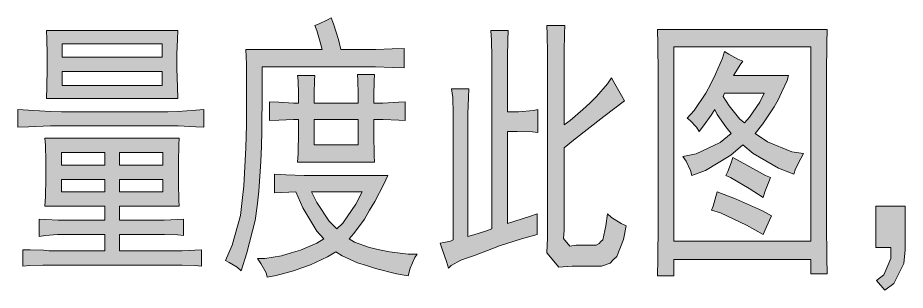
# Model space of a CAD drawing. Header units: millimetres. Extents: x 805 to 6044844, y 120 to 7887884.
# Drawn here: x 6037682 to 6039053, y 7864754 to 7865174 of the extents above; entities that cross this region are included whole.
import ezdxf

# ---------------------------------------------------------------- set-up
doc = ezdxf.new("R2010")
doc.units = ezdxf.units.MM

msp = doc.modelspace()

# ---------------------------------------------------------------- hatches: boundary and pattern name
h = msp.add_hatch(color=0)
h.dxf.hatch_style = 2
h.paths.add_polyline_path([(6038140.9, 7865162), (6038147.9, 7865164.6), (6038160.7, 7865170.5), (6038166.1, 7865173.8), (6038169.9, 7865164.6), (6038177.4, 7865140.5), (6038181.1, 7865124.9), (6038228.4, 7865124.9), (6038235.3, 7865124.9), (6038260.6, 7865126), (6038278.8, 7865126.5), (6038278.8, 7865096.5), (6038261.1, 7865097), (6038234.8, 7865098.1), (6038225.7, 7865098.1), (6038059.9, 7865098.1), (6038059.9, 7865060), (6038059.3, 7864998.8), (6038058.8, 7864975.7), (6038057.7, 7864952.1), (6038054.5, 7864906.5), (6038051.8, 7864883.4), (6038048.6, 7864860.9), (6038036.2, 7864811), (6038027.1, 7864783.6), (6038021.2, 7864789), (6038008.9, 7864796.5), (6038003, 7864799.2), (6038013.2, 7864822.8), (6038026, 7864868.9), (6038028.7, 7864892), (6038031.4, 7864914.5), (6038034.6, 7864973), (6038035.2, 7865008.5), (6038035.2, 7865043.9), (6038035.2, 7865102.4), (6038034.6, 7865124.9), (6038152.2, 7865124.9), (6038149.5, 7865136.2), (6038144.1, 7865154.4)])
h = msp.add_hatch(color=0)
h.dxf.hatch_style = 2
h.paths.add_polyline_path([(6038527.3, 7865162), (6038526.8, 7865149.6), (6038526.2, 7865120.6), (6038526.2, 7865104.5), (6038526.2, 7865008.5), (6038535.4, 7865015.4), (6038555.2, 7865032.1), (6038565.9, 7865042.3), (6038576.1, 7865052.5), (6038593.3, 7865071.8), (6038599.2, 7865080.9), (6038604.6, 7865071.8), (6038614.8, 7865054.1), (6038619.6, 7865045.5), (6038587.4, 7865021.3), (6038540.7, 7864984.9), (6038526.2, 7864973), (6038526.2, 7864846.4), (6038525.2, 7864833.5), (6038534.8, 7864821.7), (6038545, 7864822.8), (6038572.9, 7864822.8), (6038575.6, 7864822.8), (6038580.4, 7864825.5), (6038583.1, 7864828.7), (6038585.8, 7864831.4), (6038590.6, 7864852.8), (6038593.3, 7864871.6), (6038599.2, 7864865.7), (6038614.2, 7864856.6), (6038622.3, 7864852.8), (6038618, 7864831.9), (6038607.8, 7864805.6), (6038602.4, 7864800.8), (6038597.1, 7864795.4), (6038584.2, 7864790.6), (6038576.7, 7864790.6), (6038538.6, 7864790.6), (6038518.2, 7864789), (6038499.4, 7864811), (6038500.5, 7864834.6), (6038500.5, 7865104.5), (6038500.5, 7865119), (6038499.9, 7865148), (6038499.4, 7865162)])
h = msp.add_hatch(color=0)
h.paths.add_polyline_path([(6037929.4, 7865153.9), (6037928.9, 7865141), (6037927.8, 7865117.4), (6037927.8, 7865106.7), (6037927.8, 7865095.4), (6037928.9, 7865067), (6037929.4, 7865049.3), (6037726.6, 7865049.3), (6037727.1, 7865067), (6037727.6, 7865095.4), (6037727.6, 7865106.7), (6037727.6, 7865117.4), (6037727.1, 7865141), (6037726.6, 7865153.9)])
h.paths.add_polyline_path([(6037905.3, 7865069.1), (6037905.3, 7865091.1), (6037750.7, 7865091.1), (6037750.7, 7865069.1)])
h.paths.add_polyline_path([(6037905.3, 7865113.1), (6037905.3, 7865133.5), (6037750.7, 7865133.5), (6037750.7, 7865113.1)])
h = msp.add_hatch(color=0)
h.dxf.hatch_style = 2
h.paths.add_polyline_path([(6038484.4, 7864839.4), (6038460.2, 7864833), (6038426.4, 7864822.2), (6038417.3, 7864818.5), (6038407.6, 7864814.7), (6038387.8, 7864807.2), (6038377, 7864803.5), (6038366.8, 7864799.7), (6038351.8, 7864791.6), (6038347.5, 7864787.4), (6038344.3, 7864797.6), (6038337.9, 7864816.9), (6038334.6, 7864826), (6038340.5, 7864827.1), (6038350.7, 7864829.2), (6038355, 7864831.4), (6038355, 7865015.4), (6038355, 7865026.2), (6038354, 7865050.9), (6038352.3, 7865064.3), (6038379.2, 7865064.3), (6038378.6, 7865050.9), (6038377.6, 7865025.6), (6038377.6, 7865013.3), (6038377.6, 7864836.2), (6038386.7, 7864838.9), (6038404.9, 7864844.8), (6038414.6, 7864848), (6038414.6, 7865101.3), (6038414.6, 7865113.1), (6038414.1, 7865139.4), (6038413, 7865153.9), (6038439.8, 7865153.9), (6038439.3, 7865139.4), (6038438.7, 7865113.1), (6038438.7, 7865101.3), (6038438.7, 7865028.9), (6038455.9, 7865028.9), (6038479, 7865030.5), (6038485.4, 7865032.1), (6038485.4, 7864996.7), (6038477.4, 7864997.7), (6038453.8, 7864998.3), (6038438.7, 7864998.3), (6038438.7, 7864856.6), (6038450, 7864859.8), (6038472.6, 7864867.3), (6038484.4, 7864871.6)])
h = msp.add_hatch(color=0)
h.paths.add_polyline_path([(6038932.5, 7865155.5), (6038932, 7865134.6), (6038931.4, 7865087.9), (6038931.4, 7865062.7), (6038931.4, 7864881.8), (6038931.4, 7864855.5), (6038932, 7864804), (6038932.5, 7864778.8), (6038907.3, 7864778.8), (6038907.3, 7864800.8), (6038695.8, 7864800.8), (6038695.8, 7864775.5), (6038670.6, 7864775.5), (6038671.1, 7864801.3), (6038671.7, 7864855.5), (6038671.7, 7864883.4), (6038671.7, 7865062.7), (6038671.7, 7865086.8), (6038671.1, 7865133.5), (6038670.6, 7865155.5)])
h.paths.add_polyline_path([(6038907.3, 7864829.2), (6038907.3, 7865128.7), (6038695.8, 7865128.7), (6038695.8, 7864829.2)])
h = msp.add_hatch(color=0)
h.paths.add_polyline_path([(6038802.1, 7865106.7), (6038798.3, 7865101.3), (6038791.3, 7865090.6), (6038788.1, 7865084.7), (6038872.9, 7865084.7), (6038870.8, 7865077.2), (6038862.2, 7865058.4), (6038856.8, 7865047.1), (6038850.9, 7865036.4), (6038833.2, 7865010.1), (6038821.4, 7864995.1), (6038840.2, 7864982.2), (6038877.8, 7864967.1), (6038896, 7864964.5), (6038891.7, 7864956.9), (6038883.7, 7864940.8), (6038881, 7864932.3), (6038857.4, 7864941.9), (6038818.2, 7864964.5), (6038802.1, 7864977.9), (6038783.8, 7864961.8), (6038744.7, 7864938.2), (6038723.7, 7864930.6), (6038721.6, 7864938.2), (6038714.6, 7864952.7), (6038709.8, 7864959.6), (6038730.2, 7864963.9), (6038767.2, 7864981.6), (6038784.4, 7864995.1), (6038775.8, 7865005.8), (6038762.9, 7865024.6), (6038759.1, 7865032.1), (6038753.2, 7865023.5), (6038741.4, 7865006.9), (6038735, 7864998.3), (6038730.7, 7865005.2), (6038721, 7865015.4), (6038716.2, 7865018.7), (6038726.9, 7865030.5), (6038745.2, 7865057.3), (6038752.7, 7865071.8), (6038760.2, 7865086.8), (6038771, 7865111.5), (6038774.2, 7865121.7), (6038780.6, 7865117.4), (6038794.6, 7865109.9)])
h.paths.add_polyline_path([(6038772, 7865052.5), (6038781.1, 7865038), (6038797.8, 7865017.6), (6038804.8, 7865011.7), (6038812.8, 7865020.3), (6038828.4, 7865043.4), (6038835.4, 7865057.3), (6038774.2, 7865057.3)])
h = msp.add_hatch(color=0)
h.paths.add_polyline_path([(6038115.7, 7865042.3), (6038115.7, 7865055.7), (6038115.1, 7865077.2), (6038114.1, 7865084.7), (6038140.9, 7865084.7), (6038140.4, 7865077.7), (6038139.8, 7865056.8), (6038139.8, 7865042.3), (6038208, 7865042.3), (6038208, 7865055.7), (6038207.4, 7865077.7), (6038206.9, 7865086.3), (6038233.2, 7865086.3), (6038232.7, 7865076.1), (6038232.1, 7865054.1), (6038232.1, 7865042.3), (6038246.1, 7865042.3), (6038270.2, 7865043.4), (6038280.4, 7865043.9), (6038280.4, 7865015.4), (6038270.8, 7865016), (6038246.6, 7865017.1), (6038232.1, 7865017.1), (6038232.1, 7864994), (6038232.7, 7864961.2), (6038233.2, 7864951), (6038114.1, 7864951), (6038115.1, 7864964.5), (6038115.7, 7864997.7), (6038115.7, 7865017.1), (6038108.2, 7865017.1), (6038085.6, 7865016), (6038071.1, 7865015.4), (6038071.1, 7865043.9), (6038085.6, 7865043.4), (6038108.2, 7865042.3)])
h.paths.add_polyline_path([(6038208, 7864977.9), (6038208, 7865017.1), (6038139.8, 7865017.1), (6038139.8, 7864977.9)])
h = msp.add_hatch(color=0)
h.dxf.hatch_style = 2
h.paths.add_polyline_path([(6037913.9, 7865028.9), (6037929.4, 7865029.4), (6037957.3, 7865031.5), (6037969.7, 7865032.1), (6037969.7, 7865005.2), (6037957.3, 7865005.8), (6037930, 7865006.9), (6037915.5, 7865006.9), (6037749.7, 7865006.9), (6037732.5, 7865006.9), (6037698.7, 7865005.8), (6037682, 7865005.2), (6037682, 7865032.1), (6037698.7, 7865031.5), (6037732.5, 7865029.4), (6037749.7, 7865028.9)])
h = msp.add_hatch(color=0)
h.paths.add_polyline_path([(6037931.6, 7864988.1), (6037931, 7864977.9), (6037930.5, 7864951), (6037930.5, 7864934.4), (6037930.5, 7864918.3), (6037931, 7864892.5), (6037931.6, 7864883.4), (6037839.3, 7864883.4), (6037839.3, 7864861.4), (6037897.8, 7864861.4), (6037908.5, 7864861.4), (6037928.9, 7864862.5), (6037938, 7864863), (6037938, 7864837.8), (6037929.4, 7864838.9), (6037909, 7864839.4), (6037897.8, 7864839.4), (6037839.3, 7864839.4), (6037839.3, 7864814.2), (6037925.7, 7864814.2), (6037935.9, 7864814.2), (6037955.7, 7864815.3), (6037965.9, 7864815.8), (6037965.9, 7864790.6), (6037955.7, 7864791.6), (6037935.9, 7864792.2), (6037925.7, 7864792.2), (6037730.3, 7864792.2), (6037720.7, 7864792.2), (6037700.8, 7864791.6), (6037690.1, 7864790.6), (6037690.1, 7864815.8), (6037701.3, 7864815.8), (6037721.7, 7864815.3), (6037730.3, 7864814.2), (6037816.7, 7864814.2), (6037816.7, 7864839.4), (6037753.4, 7864839.4), (6037743.7, 7864839.4), (6037725, 7864837.8), (6037715.3, 7864836.2), (6037715.3, 7864863), (6037725.5, 7864862.5), (6037744.3, 7864861.4), (6037753.4, 7864861.4), (6037816.7, 7864861.4), (6037816.7, 7864883.4), (6037723.9, 7864883.4), (6037725, 7864897.9), (6037725.5, 7864925.8), (6037725.5, 7864939.2), (6037725.5, 7864952.7), (6037725, 7864977.3), (6037723.9, 7864988.1)])
h.paths.add_polyline_path([(6037816.7, 7864946.2), (6037816.7, 7864966.1), (6037749.7, 7864966.1), (6037749.7, 7864946.2)])
h.paths.add_polyline_path([(6037906.4, 7864946.2), (6037906.4, 7864966.1), (6037839.3, 7864966.1), (6037839.3, 7864946.2)])
h.paths.add_polyline_path([(6037816.7, 7864905.4), (6037816.7, 7864924.2), (6037749.7, 7864924.2), (6037749.7, 7864905.4)])
h.paths.add_polyline_path([(6037906.4, 7864905.4), (6037906.4, 7864924.2), (6037839.3, 7864924.2), (6037839.3, 7864905.4)])
h = msp.add_hatch(color=0)
h.dxf.hatch_style = 2
h.paths.add_polyline_path([(6038787.1, 7864958), (6038808.5, 7864946.2), (6038837.5, 7864930.6), (6038845, 7864927.4), (6038842.3, 7864920.5), (6038836.4, 7864905.4), (6038833.7, 7864896.8), (6038812.3, 7864910.3), (6038783.3, 7864927.4), (6038775.8, 7864930.6), (6038779, 7864936.6), (6038784.4, 7864950)])
h = msp.add_hatch(color=0)
h.paths.add_polyline_path([(6038078.6, 7864932.3), (6038096.3, 7864931.7), (6038124.8, 7864930.6), (6038136.1, 7864930.6), (6038253.6, 7864930.6), (6038247.7, 7864917.2), (6038233.7, 7864890.4), (6038225.7, 7864877), (6038217.6, 7864863), (6038201.5, 7864841), (6038194, 7864833), (6038202.1, 7864827.6), (6038225.7, 7864819.6), (6038240.7, 7864815.8), (6038256.3, 7864812.6), (6038285.3, 7864809.4), (6038299.2, 7864809.4), (6038295.5, 7864804), (6038288.5, 7864787.4), (6038285.3, 7864775.5), (6038267, 7864778.8), (6038234.8, 7864786.8), (6038220.9, 7864791.6), (6038206.9, 7864795.9), (6038183.3, 7864806.7), (6038173.6, 7864812.6), (6038160.7, 7864805.1), (6038134.5, 7864792.7), (6038121, 7864787.9), (6038108.2, 7864783.6), (6038081.3, 7864776.1), (6038067.4, 7864773.9), (6038065.8, 7864780.4), (6038057.7, 7864794.9), (6038052.3, 7864802.4), (6038063.6, 7864802.4), (6038089.4, 7864806.7), (6038104.4, 7864811), (6038118.9, 7864815.3), (6038144.1, 7864826), (6038154.8, 7864833), (6038144.1, 7864844.8), (6038122.6, 7864880.7), (6038111.9, 7864905.4), (6038078.6, 7864903.8)])
h.paths.add_polyline_path([(6038136.1, 7864905.4), (6038144.1, 7864888.8), (6038163.4, 7864859.8), (6038175.2, 7864848), (6038184.4, 7864857.1), (6038204.2, 7864886.1), (6038214.4, 7864905.4)])
h = msp.add_hatch(color=0)
h.dxf.hatch_style = 2
h.paths.add_polyline_path([(6038762.9, 7864905.4), (6038790.8, 7864894.7), (6038832.7, 7864875.9), (6038846.6, 7864868.4), (6038843.4, 7864861.4), (6038837, 7864846.9), (6038833.7, 7864839.4), (6038808, 7864853.9), (6038767.7, 7864872.7), (6038753.8, 7864877), (6038756.5, 7864883.4), (6038760.8, 7864897.9)])
h = msp.add_hatch(color=0)
h.dxf.hatch_style = 2
h.paths.add_polyline_path([(6039007.6, 7864883.4), (6039053.2, 7864883.4), (6039053.2, 7864815.8), (6039051.1, 7864794.9), (6039035.5, 7864763.7), (6039021.6, 7864753.5), (6039008.7, 7864768.6), (6039020, 7864777.2), (6039031.2, 7864802.4), (6039031.2, 7864819.6), (6039007.6, 7864819.6)])

# ---------------------------------------------------------------- linework, layer by layer
at = {"color": 0, "lineweight": 0}
for points in [[(6038140.9, 7865162), (6038147.9, 7865164.6), (6038160.7, 7865170.5), (6038166.1, 7865173.8), (6038169.9, 7865164.6), (6038177.4, 7865140.5), (6038181.1, 7865124.9), (6038228.4, 7865124.9), (6038235.3, 7865124.9), (6038260.6, 7865126), (6038278.8, 7865126.5), (6038278.8, 7865096.5), (6038261.1, 7865097), (6038234.8, 7865098.1), (6038225.7, 7865098.1), (6038059.9, 7865098.1), (6038059.9, 7865060), (6038059.3, 7864998.8), (6038058.8, 7864975.7), (6038057.7, 7864952.1), (6038054.5, 7864906.5), (6038051.8, 7864883.4), (6038048.6, 7864860.9), (6038036.2, 7864811), (6038027.1, 7864783.6), (6038021.2, 7864789), (6038008.9, 7864796.5), (6038003, 7864799.2), (6038013.2, 7864822.8), (6038026, 7864868.9), (6038028.7, 7864892), (6038031.4, 7864914.5), (6038034.6, 7864973), (6038035.2, 7865008.5), (6038035.2, 7865043.9), (6038035.2, 7865102.4), (6038034.6, 7865124.9), (6038152.2, 7865124.9), (6038149.5, 7865136.2), (6038144.1, 7865154.4)], [(6038527.3, 7865162), (6038526.8, 7865149.6), (6038526.2, 7865120.6), (6038526.2, 7865104.5), (6038526.2, 7865008.5), (6038535.4, 7865015.4), (6038555.2, 7865032.1), (6038565.9, 7865042.3), (6038576.1, 7865052.5), (6038593.3, 7865071.8), (6038599.2, 7865080.9), (6038604.6, 7865071.8), (6038614.8, 7865054.1), (6038619.6, 7865045.5), (6038587.4, 7865021.3), (6038540.7, 7864984.9), (6038526.2, 7864973), (6038526.2, 7864846.4), (6038525.2, 7864833.5), (6038534.8, 7864821.7), (6038545, 7864822.8), (6038572.9, 7864822.8), (6038575.6, 7864822.8), (6038580.4, 7864825.5), (6038583.1, 7864828.7), (6038585.8, 7864831.4), (6038590.6, 7864852.8), (6038593.3, 7864871.6), (6038599.2, 7864865.7), (6038614.2, 7864856.6), (6038622.3, 7864852.8), (6038618, 7864831.9), (6038607.8, 7864805.6), (6038602.4, 7864800.8), (6038597.1, 7864795.4), (6038584.2, 7864790.6), (6038576.7, 7864790.6), (6038538.6, 7864790.6), (6038518.2, 7864789), (6038499.4, 7864811), (6038500.5, 7864834.6), (6038500.5, 7865104.5), (6038500.5, 7865119), (6038499.9, 7865148), (6038499.4, 7865162)], [(6037929.4, 7865153.9), (6037928.9, 7865141), (6037927.8, 7865117.4), (6037927.8, 7865106.7), (6037927.8, 7865095.4), (6037928.9, 7865067), (6037929.4, 7865049.3), (6037726.6, 7865049.3), (6037727.1, 7865067), (6037727.6, 7865095.4), (6037727.6, 7865106.7), (6037727.6, 7865117.4), (6037727.1, 7865141), (6037726.6, 7865153.9)], [(6038484.4, 7864839.4), (6038460.2, 7864833), (6038426.4, 7864822.2), (6038417.3, 7864818.5), (6038407.6, 7864814.7), (6038387.8, 7864807.2), (6038377, 7864803.5), (6038366.8, 7864799.7), (6038351.8, 7864791.6), (6038347.5, 7864787.4), (6038344.3, 7864797.6), (6038337.9, 7864816.9), (6038334.6, 7864826), (6038340.5, 7864827.1), (6038350.7, 7864829.2), (6038355, 7864831.4), (6038355, 7865015.4), (6038355, 7865026.2), (6038354, 7865050.9), (6038352.3, 7865064.3), (6038379.2, 7865064.3), (6038378.6, 7865050.9), (6038377.6, 7865025.6), (6038377.6, 7865013.3), (6038377.6, 7864836.2), (6038386.7, 7864838.9), (6038404.9, 7864844.8), (6038414.6, 7864848), (6038414.6, 7865101.3), (6038414.6, 7865113.1), (6038414.1, 7865139.4), (6038413, 7865153.9), (6038439.8, 7865153.9), (6038439.3, 7865139.4), (6038438.7, 7865113.1), (6038438.7, 7865101.3), (6038438.7, 7865028.9), (6038455.9, 7865028.9), (6038479, 7865030.5), (6038485.4, 7865032.1), (6038485.4, 7864996.7), (6038477.4, 7864997.7), (6038453.8, 7864998.3), (6038438.7, 7864998.3), (6038438.7, 7864856.6), (6038450, 7864859.8), (6038472.6, 7864867.3), (6038484.4, 7864871.6)], [(6038932.5, 7865155.5), (6038932, 7865134.6), (6038931.4, 7865087.9), (6038931.4, 7865062.7), (6038931.4, 7864881.8), (6038931.4, 7864855.5), (6038932, 7864804), (6038932.5, 7864778.8), (6038907.3, 7864778.8), (6038907.3, 7864800.8), (6038695.8, 7864800.8), (6038695.8, 7864775.5), (6038670.6, 7864775.5), (6038671.1, 7864801.3), (6038671.7, 7864855.5), (6038671.7, 7864883.4), (6038671.7, 7865062.7), (6038671.7, 7865086.8), (6038671.1, 7865133.5), (6038670.6, 7865155.5)], [(6037905.3, 7865113.1), (6037905.3, 7865133.5), (6037750.7, 7865133.5), (6037750.7, 7865113.1)], [(6038907.3, 7864829.2), (6038907.3, 7865128.7), (6038695.8, 7865128.7), (6038695.8, 7864829.2)], [(6038802.1, 7865106.7), (6038798.3, 7865101.3), (6038791.3, 7865090.6), (6038788.1, 7865084.7), (6038872.9, 7865084.7), (6038870.8, 7865077.2), (6038862.2, 7865058.4), (6038856.8, 7865047.1), (6038850.9, 7865036.4), (6038833.2, 7865010.1), (6038821.4, 7864995.1), (6038840.2, 7864982.2), (6038877.8, 7864967.1), (6038896, 7864964.5), (6038891.7, 7864956.9), (6038883.7, 7864940.8), (6038881, 7864932.3), (6038857.4, 7864941.9), (6038818.2, 7864964.5), (6038802.1, 7864977.9), (6038783.8, 7864961.8), (6038744.7, 7864938.2), (6038723.7, 7864930.6), (6038721.6, 7864938.2), (6038714.6, 7864952.7), (6038709.8, 7864959.6), (6038730.2, 7864963.9), (6038767.2, 7864981.6), (6038784.4, 7864995.1), (6038775.8, 7865005.8), (6038762.9, 7865024.6), (6038759.1, 7865032.1), (6038753.2, 7865023.5), (6038741.4, 7865006.9), (6038735, 7864998.3), (6038730.7, 7865005.2), (6038721, 7865015.4), (6038716.2, 7865018.7), (6038726.9, 7865030.5), (6038745.2, 7865057.3), (6038752.7, 7865071.8), (6038760.2, 7865086.8), (6038771, 7865111.5), (6038774.2, 7865121.7), (6038780.6, 7865117.4), (6038794.6, 7865109.9)], [(6037905.3, 7865069.1), (6037905.3, 7865091.1), (6037750.7, 7865091.1), (6037750.7, 7865069.1)], [(6038115.7, 7865042.3), (6038115.7, 7865055.7), (6038115.1, 7865077.2), (6038114.1, 7865084.7), (6038140.9, 7865084.7), (6038140.4, 7865077.7), (6038139.8, 7865056.8), (6038139.8, 7865042.3), (6038208, 7865042.3), (6038208, 7865055.7), (6038207.4, 7865077.7), (6038206.9, 7865086.3), (6038233.2, 7865086.3), (6038232.7, 7865076.1), (6038232.1, 7865054.1), (6038232.1, 7865042.3), (6038246.1, 7865042.3), (6038270.2, 7865043.4), (6038280.4, 7865043.9), (6038280.4, 7865015.4), (6038270.8, 7865016), (6038246.6, 7865017.1), (6038232.1, 7865017.1), (6038232.1, 7864994), (6038232.7, 7864961.2), (6038233.2, 7864951), (6038114.1, 7864951), (6038115.1, 7864964.5), (6038115.7, 7864997.7), (6038115.7, 7865017.1), (6038108.2, 7865017.1), (6038085.6, 7865016), (6038071.1, 7865015.4), (6038071.1, 7865043.9), (6038085.6, 7865043.4), (6038108.2, 7865042.3)], [(6038772, 7865052.5), (6038781.1, 7865038), (6038797.8, 7865017.6), (6038804.8, 7865011.7), (6038812.8, 7865020.3), (6038828.4, 7865043.4), (6038835.4, 7865057.3), (6038774.2, 7865057.3)], [(6037913.9, 7865028.9), (6037929.4, 7865029.4), (6037957.3, 7865031.5), (6037969.7, 7865032.1), (6037969.7, 7865005.2), (6037957.3, 7865005.8), (6037930, 7865006.9), (6037915.5, 7865006.9), (6037749.7, 7865006.9), (6037732.5, 7865006.9), (6037698.7, 7865005.8), (6037682, 7865005.2), (6037682, 7865032.1), (6037698.7, 7865031.5), (6037732.5, 7865029.4), (6037749.7, 7865028.9)], [(6038208, 7864977.9), (6038208, 7865017.1), (6038139.8, 7865017.1), (6038139.8, 7864977.9)], [(6037931.6, 7864988.1), (6037931, 7864977.9), (6037930.5, 7864951), (6037930.5, 7864934.4), (6037930.5, 7864918.3), (6037931, 7864892.5), (6037931.6, 7864883.4), (6037839.3, 7864883.4), (6037839.3, 7864861.4), (6037897.8, 7864861.4), (6037908.5, 7864861.4), (6037928.9, 7864862.5), (6037938, 7864863), (6037938, 7864837.8), (6037929.4, 7864838.9), (6037909, 7864839.4), (6037897.8, 7864839.4), (6037839.3, 7864839.4), (6037839.3, 7864814.2), (6037925.7, 7864814.2), (6037935.9, 7864814.2), (6037955.7, 7864815.3), (6037965.9, 7864815.8), (6037965.9, 7864790.6), (6037955.7, 7864791.6), (6037935.9, 7864792.2), (6037925.7, 7864792.2), (6037730.3, 7864792.2), (6037720.7, 7864792.2), (6037700.8, 7864791.6), (6037690.1, 7864790.6), (6037690.1, 7864815.8), (6037701.3, 7864815.8), (6037721.7, 7864815.3), (6037730.3, 7864814.2), (6037816.7, 7864814.2), (6037816.7, 7864839.4), (6037753.4, 7864839.4), (6037743.7, 7864839.4), (6037725, 7864837.8), (6037715.3, 7864836.2), (6037715.3, 7864863), (6037725.5, 7864862.5), (6037744.3, 7864861.4), (6037753.4, 7864861.4), (6037816.7, 7864861.4), (6037816.7, 7864883.4), (6037723.9, 7864883.4), (6037725, 7864897.9), (6037725.5, 7864925.8), (6037725.5, 7864939.2), (6037725.5, 7864952.7), (6037725, 7864977.3), (6037723.9, 7864988.1)], [(6037816.7, 7864946.2), (6037816.7, 7864966.1), (6037749.7, 7864966.1), (6037749.7, 7864946.2)], [(6037906.4, 7864946.2), (6037906.4, 7864966.1), (6037839.3, 7864966.1), (6037839.3, 7864946.2)], [(6038787.1, 7864958), (6038808.5, 7864946.2), (6038837.5, 7864930.6), (6038845, 7864927.4), (6038842.3, 7864920.5), (6038836.4, 7864905.4), (6038833.7, 7864896.8), (6038812.3, 7864910.3), (6038783.3, 7864927.4), (6038775.8, 7864930.6), (6038779, 7864936.6), (6038784.4, 7864950)], [(6037816.7, 7864905.4), (6037816.7, 7864924.2), (6037749.7, 7864924.2), (6037749.7, 7864905.4)], [(6037906.4, 7864905.4), (6037906.4, 7864924.2), (6037839.3, 7864924.2), (6037839.3, 7864905.4)], [(6038078.6, 7864932.3), (6038096.3, 7864931.7), (6038124.8, 7864930.6), (6038136.1, 7864930.6), (6038253.6, 7864930.6), (6038247.7, 7864917.2), (6038233.7, 7864890.4), (6038225.7, 7864877), (6038217.6, 7864863), (6038201.5, 7864841), (6038194, 7864833), (6038202.1, 7864827.6), (6038225.7, 7864819.6), (6038240.7, 7864815.8), (6038256.3, 7864812.6), (6038285.3, 7864809.4), (6038299.2, 7864809.4), (6038295.5, 7864804), (6038288.5, 7864787.4), (6038285.3, 7864775.5), (6038267, 7864778.8), (6038234.8, 7864786.8), (6038220.9, 7864791.6), (6038206.9, 7864795.9), (6038183.3, 7864806.7), (6038173.6, 7864812.6), (6038160.7, 7864805.1), (6038134.5, 7864792.7), (6038121, 7864787.9), (6038108.2, 7864783.6), (6038081.3, 7864776.1), (6038067.4, 7864773.9), (6038065.8, 7864780.4), (6038057.7, 7864794.9), (6038052.3, 7864802.4), (6038063.6, 7864802.4), (6038089.4, 7864806.7), (6038104.4, 7864811), (6038118.9, 7864815.3), (6038144.1, 7864826), (6038154.8, 7864833), (6038144.1, 7864844.8), (6038122.6, 7864880.7), (6038111.9, 7864905.4), (6038078.6, 7864903.8)], [(6038136.1, 7864905.4), (6038144.1, 7864888.8), (6038163.4, 7864859.8), (6038175.2, 7864848), (6038184.4, 7864857.1), (6038204.2, 7864886.1), (6038214.4, 7864905.4)], [(6038762.9, 7864905.4), (6038790.8, 7864894.7), (6038832.7, 7864875.9), (6038846.6, 7864868.4), (6038843.4, 7864861.4), (6038837, 7864846.9), (6038833.7, 7864839.4), (6038808, 7864853.9), (6038767.7, 7864872.7), (6038753.8, 7864877), (6038756.5, 7864883.4), (6038760.8, 7864897.9)], [(6039007.6, 7864883.4), (6039053.2, 7864883.4), (6039053.2, 7864815.8), (6039051.1, 7864794.9), (6039035.5, 7864763.7), (6039021.6, 7864753.5), (6039008.7, 7864768.6), (6039020, 7864777.2), (6039031.2, 7864802.4), (6039031.2, 7864819.6), (6039007.6, 7864819.6)]]:
    msp.add_lwpolyline(points, close=True, dxfattribs=at)

doc.saveas('drawing.dxf')
